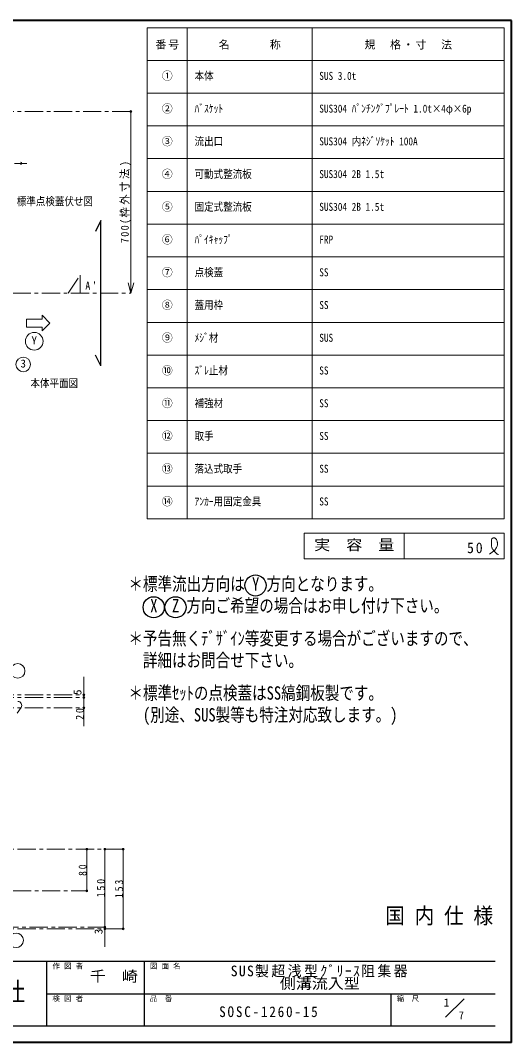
# Model space of a CAD drawing. Units: millimetres at full size, sheet at 1:7. Extents: x -1487 to 1348, y -983 to 984.
# Drawn here: x 403 to 1348, y -983 to 984 of the extents above; entities that cross this region are included whole.
import ezdxf
from ezdxf.enums import TextEntityAlignment as Align

# ---------------------------------------------------------------- set-up
doc = ezdxf.new("R2010")
doc.units = ezdxf.units.MM
doc.header["$LTSCALE"] = 7
doc.header["$PDMODE"] = 32
doc.header["$PDSIZE"] = 3.5
doc.linetypes.add('CHAIN1', pattern=[8, 5, -1, 1, -1])
doc.layers.add('0-A', color=4, linetype='Continuous', lineweight=9)
doc.styles.add('ＭＳ ゴシック', font='')
doc.styles.get('ＭＳ ゴシック').set_extended_font_data('MS Gothic')

msp = doc.modelspace()

# ---------------------------------------------------------------- linework, layer by layer
at = {"layer": '0-A', "color": 1, "lineweight": 40}
for p, q in [((1347.643, 983.513), (-1487.357, 983.513)), ((1347.643, -983.487), (1347.643, 983.513)), ((1347.643, -983.487), (-1487.357, -983.487))]:
    msp.add_line(p, q, dxfattribs=at)
at = {"layer": '0-A', "color": 3, "lineweight": 18}
for p, q in [((646.643, 24.513), (646.643, 969.513)), ((1333.643, 969.513), (646.643, 969.513)), ((723.643, 24.513), (723.643, 969.513)), ((963.643, 24.513), (963.643, 969.513)), ((1333.643, 24.513), (1333.643, 969.513)), ((1333.643, 906.513), (646.643, 906.513)), ((1333.643, 843.513), (646.643, 843.513)), ((1333.643, 780.513), (646.643, 780.513)), ((1333.643, 717.513), (646.643, 717.513)), ((1333.643, 654.513), (646.643, 654.513)), ((1333.643, 591.513), (646.643, 591.513)), ((1333.643, 528.513), (646.643, 528.513)), ((1333.643, 465.513), (646.643, 465.513)), ((1333.643, 402.513), (646.643, 402.513)), ((1333.643, 339.513), (646.643, 339.513)), ((1333.643, 276.513), (646.643, 276.513)), ((1333.643, 213.513), (646.643, 213.513)), ((1333.643, 150.513), (646.643, 150.513)), ((1333.643, 87.513), (646.643, 87.513)), ((1333.643, 24.513), (646.643, 24.513)), ((948.643, -3.487), (1333.643, -3.487)), ((948.643, -52.487), (948.643, -3.487)), ((1141.143, -52.487), (1141.143, -3.487)), ((1333.643, -3.487), (1333.643, -52.487)), ((948.643, -52.487), (1333.643, -52.487))]:
    msp.add_line(p, q, dxfattribs=at)
at = {"layer": '0-A', "linetype": 'CHAIN1'}
for p, q in [((355.143, 808.513), (615.143, 808.513)), ((335.143, 708.513), (415.041, 708.513)), ((494.143, 458.513), (517.476, 493.513)), ((517.476, 493.513), (517.476, 458.513)), ((-1068.191, 458.513), (615.143, 458.513)), ((355.143, -314.487), (524.643, -314.487)), ((355.143, -319.487), (524.643, -319.487)), ((355.143, -339.487), (524.643, -339.487)), ((600.143, -611.487), (345.143, -611.487)), ((220.143, -691.487), (530.143, -691.487)), ((308.143, -761.487), (565.143, -761.487)), ((600.143, -764.487), (308.143, -764.487))]:
    msp.add_line(p, q, dxfattribs=at)
at = {"layer": '0-A'}
for p, q in [((615.143, 458.513), (615.143, 808.513)), ((615.143, 458.513), (609.707, 478.797)), ((615.143, 458.513), (620.578, 478.797)), ((459.143, 401.013), (444.143, 416.013)), ((444.143, 408.513), (444.143, 416.013)), ((414.143, 408.513), (444.143, 408.513)), ((414.143, 393.513), (414.143, 408.513)), ((414.143, 393.513), (444.143, 393.513)), ((459.143, 401.013), (444.143, 386.013)), ((444.143, 386.013), (444.143, 393.513)), ((530.143, -691.487), (530.143, -611.487)), ((565.143, -611.487), (565.143, -761.487)), ((600.143, -611.487), (600.143, -764.487)), ((565.143, -761.487), (565.143, -799.487))]:
    msp.add_line(p, q, dxfattribs=at)
at = {"layer": '0-A', "color": 5, "lineweight": 25}
for p, q in [((557.343, 598.513), (546.843, 577.513)), ((557.343, 318.513), (557.343, 598.513)), ((557.343, 318.513), (546.843, 339.513))]:
    msp.add_line(p, q, dxfattribs=at)
at = {"layer": '0-A', "color": 7, "lineweight": 18}
for p, q in [((403.681, -338.789), (396.238, -349.418)), ((1220.787, -934.842), (1256.143, -899.487))]:
    msp.add_line(p, q, dxfattribs=at)
at = {"layer": '0-A', "color": 6, "lineweight": 25}
for p, q in [((-69.857, -826.987), (1316.143, -826.987)), ((453.643, -951.987), (453.643, -826.987)), ((641.143, -951.987), (641.143, -826.987)), ((453.643, -889.487), (1316.143, -889.487)), ((1116.143, -951.987), (1116.143, -889.487)), ((1316.143, -951.987), (-69.857, -951.987))]:
    msp.add_line(p, q, dxfattribs=at)
at = {"layer": '0-A'}
for points in [[(1305.386, -43.403), (1306.126, -42.904), (1307.398, -42.039), (1308.663, -41.158), (1309.916, -40.252), (1311.154, -39.313), (1312.372, -38.329), (1313.067, -37.734), (1313.893, -36.991), (1315.266, -35.642), (1316.545, -34.209), (1317.696, -32.693), (1318.685, -31.095), (1319.477, -29.417), (1319.833, -28.408), (1320.029, -27.704), (1320.278, -26.464), (1320.422, -25.197), (1320.47, -23.911), (1320.428, -22.611), (1320.305, -21.304), (1320.199, -20.545), (1320.085, -19.875), (1319.837, -18.731), (1319.51, -17.617), (1319.089, -16.551), (1318.558, -15.55), (1317.901, -14.632), (1317.456, -14.145), (1317.148, -13.854), (1316.573, -13.397), (1315.949, -13.003), (1315.285, -12.687), (1314.586, -12.46), (1313.862, -12.336), (1313.433, -12.316), (1313.063, -12.331), (1312.427, -12.423), (1311.806, -12.595), (1311.217, -12.841)], [(1311.217, -12.841), (1310.676, -13.156), (1310.199, -13.533), (1309.958, -13.779), (1309.629, -14.216), (1309.224, -15.067), (1308.988, -16.017), (1308.877, -17.038), (1308.848, -18.104), (1308.856, -19.188), (1308.861, -19.813), (1308.853, -20.659), (1308.812, -22.082), (1308.764, -23.468), (1308.743, -24.823), (1308.781, -26.154), (1308.912, -27.468), (1309.044, -28.225), (1309.2, -28.893), (1309.551, -30.037), (1309.996, -31.166), (1310.52, -32.273), (1311.112, -33.354), (1311.758, -34.402), (1312.153, -34.991), (1312.457, -35.425), (1312.995, -36.158), (1313.548, -36.873), (1314.115, -37.578), (1314.694, -38.276), (1315.282, -38.974), (1315.627, -39.38), (1315.996, -39.814), (1316.644, -40.558), (1317.312, -41.28), (1318.011, -41.962), (1318.749, -42.585), (1319.534, -43.13), (1320.016, -43.403), (1320.228, -43.51)], [(1320.228, -43.51), (1320.602, -43.679), (1320.984, -43.834), (1321.373, -43.977), (1321.766, -44.113), (1322.163, -44.243), (1322.393, -44.318)], [(524.643, -279.487), (524.643, -319.487), (524.643, -374.487)]]:
    msp.add_lwpolyline(points, dxfattribs=at)
at = {"layer": '0-A', "color": 7, "lineweight": 18}
for centre, radius in [((429.143, 366.013), 17), ((407.928, 321.455), 14), ((397.353, -268.27), 14), ((394.161, -786.718), 14)]:
    msp.add_circle(centre, radius, dxfattribs=at)
at = {"layer": '0-A', "color": 5, "lineweight": 25}
for centre in [(854.959, -103.82), (658.959, -145.82), (700.959, -145.82)]:
    msp.add_circle(centre, 20.3, dxfattribs=at)
at = {"layer": '0-A', "color": 7, "lineweight": 18}
for centre, radius, start in [((402.541, 708.513), 2.5, 270), ((397.538, -334.487), 7.5, 325)]:
    msp.add_arc(centre, radius, start, 90, dxfattribs=at)
at = {"layer": '0-A'}
for p in [(615.143, 808.513), (524.643, -314.487), (524.643, -319.487), (524.643, -339.487), (530.143, -611.487), (565.143, -611.487), (600.143, -611.487), (530.143, -691.487), (565.143, -761.487), (565.143, -764.487), (600.143, -764.487)]:
    msp.add_point(p, dxfattribs=at)

# ---------------------------------------------------------------- texts
at = {"layer": '0-A', "color": 7, "style": 'ＭＳ ゴシック'}
for s, height, p in [('①', 15.4, (674.643, 864.513)), ('②', 15.4, (674.643, 801.513)), ('③', 15.4, (674.643, 738.513)), ('④', 15.4, (674.643, 675.513)), ('⑤', 15.4, (674.643, 612.513)), ('⑥', 15.4, (674.643, 549.513)), ('⑦', 15.4, (674.643, 486.513)), ('⑧', 15.4, (674.643, 423.513)), ('Y', 15.4, (423.893, 355.513)), ('⑨', 15.4, (674.643, 360.513)), ('3', 15.4, (402.678, 310.955)), ('⑩', 15.4, (674.643, 297.513)), ('⑪', 15.4, (674.643, 234.513)), ('⑫', 15.4, (674.643, 171.513)), ('⑬', 15.4, (674.643, 108.513)), ('⑭', 15.4, (674.643, 45.513)), ('作 図 者', 10.26, (464.143, -844.487)), ('図 面 名', 10.26, (651.643, -844.487)), ('検 図 者', 10.26, (464.143, -906.987)), ('品\u3000番', 10.26, (651.643, -906.987)), ('縮\u3000尺', 10.26, (1126.643, -906.987)), ('1', 15.4, (1217.231, -918.753)), ('7', 15.4, (1245.735, -943.519))]:
    msp.add_text(s, height=height, dxfattribs=at).set_placement(p, align=Align.BOTTOM_LEFT)
for s, height, width, p in [('本体', 15.4, 0.85, (737.643, 864.513)), ('SUS 3.0t', 15.4, 0.85, (977.643, 864.513)), ('ﾊﾞｽｹｯﾄ', 15.4, 0.85, (737.643, 801.513)), ('SUS304 ﾊﾟﾝﾁﾝｸﾞﾌﾟﾚｰﾄ 1.0t×4φ×6p', 15.4, 0.85, (977.643, 801.513)), ('流出口', 15.4, 0.85, (737.643, 738.513)), ('SUS304 内ﾈｼﾞｿｹｯﾄ 100A', 15.4, 0.85, (977.643, 738.513)), ('可動式整流板', 15.4, 0.85, (737.643, 675.513)), ('SUS304 2B 1.5t', 15.4, 0.85, (977.643, 675.513)), ('標準点検蓋伏せ図', 15.4, 0.85, (395.543, 623.013)), ('固定式整流板', 15.4, 0.85, (737.643, 612.513)), ('SUS304 2B 1.5t', 15.4, 0.85, (977.643, 612.513)), ('ﾊﾟｲｷｬｯﾌﾟ', 15.4, 0.85, (737.643, 549.513)), ('FRP', 15.4, 0.85, (977.643, 549.513)), ('点検蓋', 15.4, 0.85, (737.643, 486.513)), ('SS', 15.4, 0.85, (977.643, 486.513)), ('蓋用枠', 15.4, 0.85, (737.643, 423.513)), ('SS', 15.4, 0.85, (977.643, 423.513)), ('ﾒｼﾞ材', 15.4, 0.85, (737.643, 360.513)), ('SUS', 15.4, 0.85, (977.643, 360.513)), ('ｽﾞﾚ止材', 15.4, 0.85, (737.643, 297.513)), ('SS', 15.4, 0.85, (977.643, 297.513)), ('本体平面図', 15.4, 0.85, (421.793, 273.013)), ('補強材', 15.4, 0.85, (737.643, 234.513)), ('SS', 15.4, 0.85, (977.643, 234.513)), ('取手', 15.4, 0.85, (737.643, 171.513)), ('SS', 15.4, 0.85, (977.643, 171.513)), ('落込式取手', 15.4, 0.85, (737.643, 108.513)), ('SS', 15.4, 0.85, (977.643, 108.513)), ('ｱﾝｶｰ用固定金具', 15.4, 0.85, (737.643, 45.513)), ('SS', 15.4, 0.85, (977.643, 45.513)), ('実\u3000容\u3000量', 20.53, 1.1, (967.893, -41.987)), ('＊標準流出方向は Y 方向となります。', 25.66, 0.8, (610.309, -121.32)), (' X  Z 方向ご希望の場合はお申し付け下さい。', 25.66, 0.8, (638.309, -163.32)), ('＊予告無くﾃﾞｻﾞｲﾝ等変更する場合がございますので、', 25.66, 0.8, (610.309, -226.32)), ('詳細はお問合せ下さい。', 25.66, 0.8, (638.309, -268.32)), ('＊標準ｾｯﾄの点検蓋はSS縞鋼板製です。', 25.66, 0.8, (610.309, -331.32)), ('(別途、SUS製等も特注対応致します。)', 25.66, 0.8, (638.309, -373.32)), ('国 内 仕 様', 30.79, 0.9, (1104.393, -763.987)), ('千\u3000崎', 20.53, 1.1, (536.143, -872.237)), ('工業株式会社', 35.92, 0.95, (132.393, -913.987)), ('側溝流入型', 20.53, 1.1, (901.643, -886.237))]:
    msp.add_text(s, height=height, dxfattribs=dict(at, width=width)).set_placement(p, align=Align.BOTTOM_LEFT)
for s, p in [('5', (524.643, -314.487)), ('3', (565.143, -774.987))]:
    msp.add_text(s, height=15.4, rotation=90, dxfattribs=at).set_placement(p, align=Align.BOTTOM_LEFT)
at = {"layer": '0-A', "color": 7, "attachment_point": 7, "style": 'ＭＳ ゴシック'}
for s, insert, char_height in [('\\T1.17;番号', (662.393, 927.513), 15.4), ('\\T1.17;名\u3000\u3000\u3000称', (784.143, 927.513), 15.4), ('\\T1.17;規\u3000格・寸\u3000法', (1064.643, 927.513), 15.4), ("\\T1.36;\\W0.9;A'", (527.476, 465.513), 15.4), ('\\T1.27;\\W0.95;50', (1261.893, -41.987), 20.53), ('\\T1.18;\\W0.95;SUS製超浅型ｸﾞﾘｰｽ阻集器', (807.143, -858.237), 20.53), ('\\T1.28;\\W0.9;SOSC-1260-15', (785.018, -934.737), 20.53)]:
    msp.add_mtext(s, dxfattribs=dict(at, insert=insert, char_height=char_height))
at = {"layer": '0-A', "color": 7, "char_height": 15.4, "attachment_point": 7, "rotation": 90, "style": 'ＭＳ ゴシック'}
for s, insert in [('\\T1.24;\\W0.95;700(枠外寸法)', (615.143, 554.763)), ('\\T1.36;\\W0.9;20', (524.643, -362.237)), ('\\T1.36;\\W0.9;80', (530.143, -662.862)), ('\\T1.38;\\W0.9;150', (565.143, -703.987)), ('\\T1.38;\\W0.9;153', (600.143, -705.487))]:
    msp.add_mtext(s, dxfattribs=dict(at, insert=insert))

doc.saveas('drawing.dxf')
